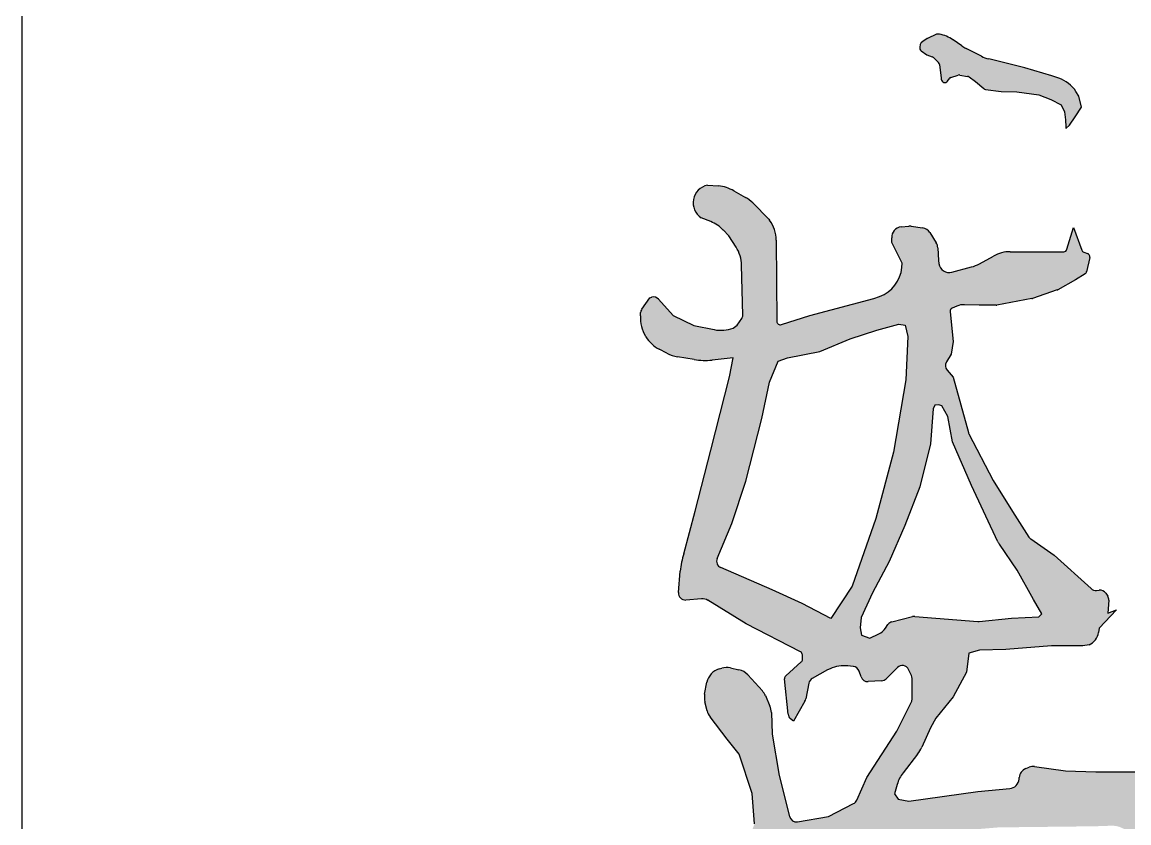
# Model space of a CAD drawing. Extents: x 185245 to 2166646, y -19957 to 815000.
# Drawn here: x 2019257 to 2019938, y 690376 to 690868 of the extents above; entities that cross this region are included whole.
import ezdxf

# ---------------------------------------------------------------- set-up
doc = ezdxf.new("R2010")
doc.units = 0
doc.header["$LTSCALE"] = 1000
doc.header["$MEASUREMENT"] = 0
doc.layers.add('图框', color=4, linetype='Continuous')
doc.layers.add('签名', color=7, linetype='Continuous')

msp = doc.modelspace()

# ---------------------------------------------------------------- hatches: boundary and pattern name
at = {"layer": '签名'}
h = msp.add_hatch(color=4, dxfattribs=at)
h.paths.add_polyline_path([(2019868.78, 690825.58), (2019882.33, 690823.76), (2019889.88, 690820.89), (2019896.13, 690817.51), (2019898.22, 690813.34), (2019898.74, 690808.4), (2019899, 690803.97), (2019899, 690802.93), (2019901.35, 690805.02), (2019904.73, 690810.22), (2019908.64, 690816.21), (2019907.08, 690822.97), (2019905.25, 690825.71, 0.161293), (2019894.72, 690833.93), (2019890.4, 690835.47), (2019873.73, 690840.41), (2019851.56, 690845.83, -0.055927), (2019847.11, 690847.46), (2019837.62, 690852.21, -0.036786), (2019834.94, 690853.8), (2019829.61, 690857.53, 0.116967), (2019820.49, 690861.14, 0.125161), (2019819.46, 690860.96), (2019813.98, 690858.45, 0.089225), (2019813.36, 690858.02, -0.045924), (2019813.66, 690858.27), (2019810.36, 690856, 0.195275), (2019809.48, 690854.66), (2019809.13, 690852.94, 0.293872), (2019809.97, 690850.8), (2019813.56, 690848.22), (2019817.2, 690846.92), (2019821.11, 690843.02), (2019822.44, 690833.71, 0.040442), (2019822.41, 690833.37, 0.74192), (2019826.3, 690832.19), (2019827.62, 690834.17), (2019833.35, 690835.99), (2019839.08, 690834.95), (2019843.51, 690831.82), (2019848.5, 690827.55, 0.146226), (2019849.61, 690827.06), (2019859.14, 690825.84)])
h.paths.add_polyline_path([(2020026.45, 690595.26, -0.224051), (2020030.41, 690587.1), (2020030.62, 690568.84, 0.252735), (2020035.52, 690560.01), (2020039.87, 690557.23), (2020044.04, 690557.64, 0.405395), (2020053.59, 690568.95), (2020052.86, 690579.43), (2020060.94, 690581.74), (2020063.25, 690582.89), (2020055.45, 690587.21), (2020054.01, 690592.98), (2020054.24, 690603.46, 0.116113), (2020053.23, 690608.22), (2020047.95, 690619.44, 0.062977), (2020046.52, 690621.69), (2020040.35, 690629.14, 0.230474), (2020031.88, 690632.98), (2020024, 690632.77), (2020021.5, 690632.11, 0.141943), (2020016.42, 690629.08), (2020009.6, 690621.74, 0.175293), (2020006.76, 690615.09), (2020006.69, 690613.74), (2020007.55, 690609.99), (2020008.13, 690609.99)])
h.paths.add_polyline_path([(2020009.66, 690501.81, 0.097987), (2020008.63, 690505.8), (2020005.62, 690512.06, 0.115547), (2020002.59, 690515.83), (2019991.24, 690524.69), (2019978.35, 690530.92), (2019972.2, 690531.03), (2019966.71, 690528.01), (2019961.72, 690518.04), (2019966.01, 690509.8, 0.112428), (2019969.06, 690506.2), (2019975.44, 690501.42), (2019981.04, 690497.86, -0.190711), (2019985.63, 690491.53), (2019990.28, 690473.38, -0.218827), (2019988.69, 690464.65), (2019981.26, 690454.05), (2019983.59, 690450.68, 0.115033), (2019987.17, 690447.44), (2019993.49, 690443.93, 0.14431), (2019999.35, 690442.62), (2020002.47, 690442.83), (2020006.05, 690450.71, 0.064737), (2020006.86, 690453.33), (2020010.22, 690473.11, 0.042109), (2020010.37, 690474.89), (2020010.37, 690489.37)])
h.paths.add_polyline_path([(2019910.46, 690248.86, 0.133698), (2019911.76, 690250.67), (2019914.06, 690256.83), (2019913.81, 690263.56), (2019913.81, 690266.13), (2019911.73, 690267.35), (2019907.07, 690267.6), (2019898.5, 690267.48), (2019894.54, 690267.85, -0.296761), (2019890.92, 690270.74), (2019890.04, 690273.35), (2019887.96, 690273.35), (2019886.03, 690270.36, -0.111035), (2019884.7, 690269.05), (2019881.96, 690267.35), (2019877.13, 690262.02, -0.159662), (2019874.84, 690260.71), (2019871.42, 690260.01), (2019862.85, 690260.74), (2019862.75, 690260.29), (2019862.55, 690256.18), (2019862.95, 690252.66), (2019865.89, 690249.52), (2019870.39, 690245.02), (2019872.94, 690245.21), (2019875.49, 690247.17), (2019877.64, 690246.39), (2019879.8, 690243.65), (2019880.58, 690239.34), (2019880.03, 690228.68, 0.22558), (2019881.43, 690225.31), (2019886.27, 690220.93), (2019888.42, 690221.33), (2019893.32, 690227.79), (2019899.04, 690232.93, 0.121444), (2019900.18, 690234.61), (2019902.91, 690241.97, -0.134274), (2019904.22, 690243.79)])
h = msp.add_hatch(color=4, dxfattribs=at)
h.paths.add_polyline_path([(2020106.61, 690485.47, -0.231178), (2020107.61, 690487.05), (2020126.92, 690498.93), (2020145.49, 690508.69, -0.274551), (2020147.66, 690508.58), (2020150.15, 690506.92, -0.290357), (2020151.07, 690504.84), (2020149.39, 690493.49, -0.282713), (2020147.96, 690491.78), (2020143.64, 690490.35, 0.12974), (2020134.57, 690484.41), (2020134.03, 690482.97), (2020133.32, 690477.61, 0.07073), (2020133.81, 690471.65), (2020134.6, 690468.19, 0.118418), (2020139, 690459.29), (2020153.86, 690441.47), (2020166.29, 690426.98), (2020170.93, 690421.42, -0.191696), (2020171.42, 690419.92), (2020171.11, 690415, 0.465128), (2020173.46, 690412.76), (2020194.78, 690415.07), (2020222.5, 690421.28, 0.44834), (2020224.04, 690424.05), (2020223.31, 690426.15), (2020219.82, 690429.89), (2020217.64, 690432.54, -0.157491), (2020216.2, 690436.18), (2020216.05, 690438.51, -0.24693), (2020218.46, 690443.93), (2020218.59, 690444.02, 0.440579), (2020219.28, 690453.4), (2020211.84, 690461.29), (2020202.97, 690467.27, -0.170294), (2020200.45, 690470.65), (2020199.01, 690475.24, -0.102372), (2020198.76, 690477.81), (2020199.54, 690485.19, -0.373734), (2020205.65, 690490.9), (2020205.79, 690490.9, 0.254103), (2020211.03, 690493.99), (2020214.4, 690499.78), (2020215.1, 690498.88), (2020216.55, 690492.36), (2020216.92, 690490.9, 0.331647), (2020222.83, 690486.09), (2020223.82, 690486.04), (2020228.19, 690486.04, 0.263355), (2020233.65, 690489.13), (2020234.04, 690489.78), (2020235.13, 690496.1, -0.184975), (2020237.45, 690500.02), (2020240, 690502.03, -0.149598), (2020243.47, 690503.39), (2020254.75, 690504.24), (2020278.69, 690503.74), (2020287.17, 690501.49), (2020295.4, 690498.25), (2020302.14, 690494.02), (2020310.87, 690484.3), (2020324.68, 690470.32), (2020329.17, 690464.84), (2020329.91, 690457.36), (2020332.16, 690450.14), (2020334.66, 690424.41), (2020332.91, 690413.69), (2020323.68, 690412.95), (2020322.19, 690407.96), (2020320.19, 690401.48), (2020312.46, 690394.5), (2020307.22, 690385.03), (2020299.49, 690375.81), (2020294.25, 690374.07), (2020290.26, 690379.3), (2020287.27, 690381.29), (2020279.04, 690380.3), (2020277.96, 690374.99), (2020266.49, 690372.25), (2020237.55, 690370.01), (2020232.32, 690368.01), (2020237.37, 690353.88), (2020239.36, 690338.33), (2020245.7, 690320.53), (2020271.87, 690265.05), (2020278.25, 690251.65), (2020278.89, 690239.54), (2020259.11, 690231.25), (2020248.89, 690237.62), (2020235.49, 690268.87), (2020223.49, 690296.68, 0.119239), (2020217.48, 690304.66), (2020210.6, 690310.32), (2020204.22, 690316.06), (2020204.39, 690318.28, 0.267055), (2020195.28, 690337.41), (2020189.05, 690341.71), (2020182.02, 690353.75), (2020176, 690360.77), (2020174.95, 690361.52, 0.225942), (2020169.56, 690362.47), (2020158.51, 690359.43, -0.047725), (2020157.32, 690359.22), (2020106.73, 690355.25), (2020070.06, 690354.39), (2020065.16, 690353.65), (2020065.69, 690355.33, -0.302854), (2020071.21, 690359.76), (2020122.29, 690364.28), (2020158.92, 690369.65, 0.079622), (2020160.85, 690370.26), (2020166.72, 690373.19, 0.447831), (2020168.38, 690379.31), (2020164.93, 690384.62, 0.101957), (2020163.72, 690385.83), (2020158.43, 690389.36), (2020144.88, 690387.86), (2020085.14, 690382.84), (2020071.09, 690382.84), (2020054.52, 690380.33), (2020047.49, 690377.83), (2020042.47, 690370.8), (2020042.02, 690314.65, -0.1506), (2020038.24, 690302.72), (2020037.45, 690301.59), (2020033.94, 690294.91, -0.07539), (2020030.15, 690289.78), (2020024.06, 690283.69, -0.258442), (2020020.1, 690282.55), (2020017.34, 690283.19, -0.172364), (2020014.94, 690284.72), (2020012.97, 690287.25, -0.116492), (2020012.16, 690289.03), (2020010.35, 690298.07), (2020008.93, 690336.36, 0.257654), (2020006.81, 690339.88), (2020004.21, 690341.39), (2020003.63, 690346.88, 0.137932), (2020002.78, 690349.02), (2019999.61, 690353.15, -0.130882), (2019998.78, 690355.17), (2019997.31, 690366.19, 0.375873), (2019993.1, 690369.88), (2019974.92, 690369.88, 0.153785), (2019972.49, 690369.11), (2019959.5, 690360.03), (2019954.48, 690356.92, 0.298099), (2019952.51, 690352.7), (2019953.09, 690351.08), (2019978.67, 690348.95, -0.449386), (2019980.58, 690346.41), (2019980.27, 690344.9), (2019953.28, 690344.9, 0.210128), (2019950.15, 690343.53), (2019947.54, 690340.68), (2019946.41, 690340.19, -0.340919), (2019938.86, 690342.08), (2019937.79, 690343.43, 0.210758), (2019934.75, 690345.04), (2019929.44, 690345.42, -0.201903), (2019925.03, 690347.66), (2019921.31, 690352.05, -0.259318), (2019920.11, 690358.12), (2019920.69, 690359.91, -0.264412), (2019928.43, 690367), (2019934.86, 690368.47), (2019935.38, 690369.62, 0.42547), (2019934.22, 690372.45), (2019931.68, 690373.47, 0.080244), (2019927.1, 690374.11), (2019916.91, 690373.75), (2019857.65, 690373.06), (2019811.19, 690369.19), (2019790.28, 690367.86, 0.145884), (2019788, 690367.02), (2019757.95, 690344.52), (2019733.32, 690327.99), (2019703.04, 690305.13), (2019663.27, 690278.05), (2019651.08, 690268.64, 0.151784), (2019648.91, 690265.55), (2019647.78, 690262.06), (2019647.78, 690259.21, 0.121298), (2019648.51, 690256.25), (2019650.33, 690254.15), (2019653.93, 690253.23), (2019657.71, 690253.32, 0.108689), (2019666.58, 690255.48), (2019672.56, 690258.41), (2019716.21, 690278.44), (2019768.81, 690302.51), (2019813.54, 690320.69), (2019832.22, 690324.61), (2019860.24, 690326.09), (2019866.99, 690325.73, -0.148728), (2019871.64, 690324.05), (2019875.83, 690320.91, -0.11645), (2019878.34, 690317.91), (2019881.37, 690311.84), (2019871.86, 690310.38, 0.187953), (2019866.52, 690307.29), (2019855.93, 690294.06, 0.102525), (2019854.36, 690290.99), (2019851.88, 690281.88), (2019840.62, 690281.88, 0.144191), (2019836.01, 690280.53), (2019784.05, 690247.01), (2019734.84, 690218.09, 0.063491), (2019733.14, 690216.77), (2019724.07, 690207.71, -0.080592), (2019721.86, 690206.12), (2019719.02, 690204.7, -0.178905), (2019713.16, 690204.06), (2019710.96, 690207.63), (2019708.6, 690214.65, -0.27945), (2019710.38, 690223.28), (2019713.26, 690226.38), (2019726.81, 690230.44, 0.073381), (2019729.05, 690231.49), (2019794.86, 690275.01), (2019818, 690291.05, 0.06755), (2019819.68, 690292.59), (2019823.18, 690296.78), (2019823.38, 690297.95, 0.305341), (2019816.7, 690301.23), (2019814.03, 690301.04), (2019769.79, 690281.39), (2019692.02, 690247.94), (2019669.54, 690239.4, -0.052637), (2019665.22, 690238.27), (2019652.11, 690236.25, -0.090596), (2019644.47, 690236.47), (2019635.61, 690238.34, -0.085038), (2019628.94, 690241), (2019625.24, 690243.26, -0.181064), (2019622.48, 690246.78), (2019620.83, 690252, -0.147202), (2019620.78, 690255.68), (2019622.81, 690262.79, -0.109427), (2019624.13, 690265.21), (2019635.58, 690278.42, -0.048018), (2019636.46, 690279.26), (2019672.36, 690307.37), (2019703.32, 690328.49), (2019712.94, 690336.1, 0.298156), (2019714.41, 690340.51), (2019712.66, 690347.15), (2019709.22, 690351.08), (2019697.43, 690352.07), (2019565.57, 690335.89), (2019492.71, 690328.01), (2019332.7, 690314.97, -0.291644), (2019328.66, 690317.11), (2019317.71, 690336.36), (2019317.71, 690337.94, -0.383842), (2019321.52, 690342.17), (2019345.73, 690344.71), (2019532.03, 690353.06), (2019659.95, 690366.86), (2019705.67, 690370.3), (2019707.49, 690375.23), (2019706.11, 690393.83), (2019698.04, 690418.03), (2019690.61, 690427.3), (2019680.19, 690441.01, -0.101619), (2019678.34, 690444.86), (2019676.96, 690450.35, -0.109256), (2019676.83, 690454.94), (2019678.26, 690462.34, -0.280752), (2019685.7, 690470.52), (2019687.37, 690471.02, -0.126758), (2019692.67, 690471.2), (2019697.84, 690470.05, -0.15474), (2019703.39, 690466.83), (2019712.32, 690457.01, -0.081557), (2019714.2, 690454.12), (2019717.02, 690447.67, -0.093443), (2019717.91, 690443.83), (2019718.44, 690430.39), (2019722.77, 690405.05), (2019729.12, 690379.69, 0.390931), (2019733.94, 690376.53), (2019753.08, 690379.71), (2019768.44, 690387.68, 0.171134), (2019770.38, 690389.74), (2019776.58, 690403.81), (2019795.13, 690432.24), (2019803.96, 690449.88, 0.116513), (2019804.41, 690451.78), (2019804.41, 690464.69, 0.107138), (2019804.03, 690466.45), (2019802.31, 690470.23, 0.523435), (2019795.43, 690471.48), (2019788.43, 690464.48, -0.18265), (2019785.69, 690463.24), (2019777.37, 690462.72, -0.340063), (2019773.07, 690465.62), (2019771.88, 690469.19, 0.294066), (2019768.29, 690472.08), (2019765.01, 690472.42, 0.133568), (2019754, 690470.64), (2019752.46, 690469.94), (2019743.05, 690464.71, 0.220074), (2019740.94, 690461.83), (2019738.99, 690452.07, -0.080659), (2019738.51, 690450.8), (2019731.43, 690438.42), (2019729.74, 690439.77, -0.201849), (2019728.16, 690442.67), (2019725.97, 690464.53, -0.240558), (2019726.68, 690466.33), (2019736.28, 690474.86, 0.21433), (2019737, 690476.45), (2019737, 690479.15, 0.280337), (2019735.85, 690481.03), (2019702.37, 690498.36), (2019678.76, 690512.75, 0.156534), (2019674.97, 690513.66), (2019665.27, 690512.94, -0.46076), (2019660.72, 690517.53), (2019661.81, 690530.72, -0.064651), (2019664.11, 690541.42), (2019670.95, 690567.64), (2019680.69, 690605.07), (2019692.17, 690650.18), (2019694.41, 690661.85), (2019681.37, 690660.55, -0.064936), (2019670.39, 690660.88), (2019660.1, 690662.54, -0.080775), (2019653.63, 690664.69), (2019648.91, 690667.16, -0.135752), (2019640.64, 690674.9), (2019640.4, 690675.29, -0.154043), (2019637.32, 690687.7), (2019637.44, 690689.71, -0.136703), (2019638.19, 690691.87), (2019643.08, 690698.93), (2019644.24, 690699.22, -0.279334), (2019648.45, 690697.94), (2019657.44, 690687.93), (2019670.2, 690681.76), (2019682.73, 690679.26, 0.141167), (2019694.45, 690680.23), (2019696.89, 690681.98), (2019699.79, 690686.17, 0.122029), (2019700.23, 690688.16), (2019699.57, 690718.91, 0.13949), (2019696.14, 690730.03), (2019691.62, 690736.98), (2019688.25, 690740.56, 0.109197), (2019680.67, 690745.72), (2019674.74, 690748.09, -0.674227), (2019678.54, 690768.07), (2019685.28, 690767.75, -0.092395), (2019694.78, 690764.66), (2019701.89, 690760.64, -0.067551), (2019706.43, 690757.18), (2019716.33, 690747.29), (2019716.79, 690746.66, -0.157847), (2019720.91, 690734.24), (2019721.26, 690684.37, 0.507739), (2019724.04, 690682.36), (2019741.45, 690688.04), (2019780.98, 690698.33), (2019784.49, 690699.65, 0.285141), (2019798.14, 690717.42), (2019798.42, 690720.2), (2019792.05, 690732.92), (2019791.89, 690735.77, -0.404917), (2019797.67, 690742.49), (2019802.43, 690742.92, -0.059906), (2019803.95, 690742.88), (2019810.92, 690741.83, -0.217925), (2019815.37, 690738.94), (2019819.29, 690732.73, -0.127757), (2019820.27, 690729.68), (2019820.71, 690721.79), (2019820.96, 690719.9, 0.45192), (2019828.92, 690714.59), (2019841.04, 690717.81, 0.061267), (2019845.85, 690719.75), (2019854.53, 690724.55, -0.126968), (2019864.81, 690727.21), (2019897.69, 690727.21, 0.329734), (2019899.72, 690728.71), (2019903.79, 690742.02), (2019908.79, 690728.17, 0.229531), (2019910.12, 690726.88), (2019912.28, 690726.16, -0.382276), (2019913.69, 690723.7), (2019911.8, 690714.92, -0.203047), (2019910.85, 690713.56), (2019905.03, 690709.93), (2019893.91, 690703.75), (2019878.26, 690698.41), (2019856.44, 690694.29), (2019845.74, 690694.29), (2019836.63, 690694.62, 0.112418), (2019831.99, 690693.73), (2019829.04, 690692.44, 0.326044), (2019827.78, 690690.28), (2019829.66, 690671.92), (2019828.42, 690664.11), (2019825.52, 690659.37, 0.328096), (2019825.95, 690654.35), (2019829.66, 690650.12), (2019839.09, 690615.91, 0.053255), (2019839.43, 690615.07), (2019854.36, 690586.52), (2019866.22, 690567.43), (2019876.3, 690551.7, 0.098742), (2019877.45, 690550.5), (2019891.9, 690540.45), (2019914.5, 690519.93, 0.218816), (2019917.88, 690518.85), (2019919.51, 690519.06, -0.291918), (2019923.64, 690517.09), (2019924.76, 690515.3, -0.158896), (2019925.39, 690512.75), (2019924.83, 690504.92), (2019930.1, 690506.89), (2019919.56, 690495.7), (2019919.12, 690493.04, -0.240188), (2019913.38, 690485.29), (2019909.42, 690484.77), (2019890.18, 690484.77), (2019862.01, 690482.46), (2019845.84, 690482), (2019839.38, 690480.15), (2019837.98, 690468.51), (2019829.66, 690453.28), (2019819.04, 690440.36), (2019815.81, 690434.36), (2019810.38, 690422.36, -0.059303), (2019807.79, 690418.06), (2019798.94, 690406.69, 0.096023), (2019795.28, 690399.48), (2019793.64, 690393.75), (2019795.95, 690390.52), (2019802.42, 690389.13), (2019844.78, 690395.19), (2019864.49, 690396.93, 0.368288), (2019870.28, 690402.83), (2019870.35, 690403.76, -0.287337), (2019874.34, 690409.22), (2019876.46, 690410.07, -0.1299), (2019879.69, 690410.47), (2019898.82, 690407.84), (2019917.47, 690407.32), (2019944.66, 690407.32, -0.061275), (2019946.2, 690407.13), (2019950.19, 690406.13, -0.265952), (2019954.76, 690401.75), (2019956.32, 690396.45), (2019958.46, 690389.2, 0.385739), (2019965.76, 690384.74), (2019971.18, 690385.77, 0.134429), (2019974.21, 690387.25), (2019982.6, 690394.65, 0.361907), (2019983.85, 690402.71), (2019981.7, 690406.29), (2019981, 690412.27, -0.367837), (2019985.58, 690419.15), (2019991.12, 690420.73, -0.157947), (2019995.04, 690420.59), (2019996.41, 690420.09, -0.191883), (2019999.94, 690416.95), (2020001.39, 690414.05), (2020003.98, 690405.25), (2020004.29, 690401.86, 0.175535), (2020006.13, 690397.92), (2020008.64, 690395.42), (2020018.23, 690394.96, 0.100406), (2020020.73, 690395.34), (2020025.85, 690397.23, 0.271742), (2020029.95, 690402.22), (2020032.47, 690418.19), (2020040.24, 690448.73), (2020048.18, 690473.86), (2020055.78, 690492.21), (2020057.85, 690490.66), (2020058.37, 690486.51), (2020055.26, 690464.78), (2020049.56, 690443.04), (2020045.42, 690422.85), (2020043.35, 690408.87), (2020043.35, 690399.56, 0.280775), (2020049.94, 690400.31), (2020051.64, 690401.63), (2020074.43, 690405.77), (2020142.62, 690408.27, 0.384258), (2020144.66, 690410.25), (2020145, 690415.26, 0.192772), (2020144.51, 690416.76), (2020129.51, 690434.74), (2020118.75, 690445.5, -0.038185), (2020116.64, 690447.96), (2020110.08, 690456.89, -0.150784), (2020105.98, 690468.73), (2020105.69, 690477.19)])
h.paths.add_polyline_path([(2019800.27, 690682.05), (2019801.77, 690675.13), (2019800.66, 690648.43), (2019792.96, 690603.8), (2019782.18, 690563.03), (2019767.55, 690521.48), (2019754.46, 690501.48), (2019736.75, 690510.71), (2019718.27, 690519.17), (2019686.72, 690532.88, -0.411776), (2019684.5, 690538.44), (2019693.63, 690559.95), (2019702.1, 690586.11), (2019712.11, 690624.58), (2019716.73, 690646.89), (2019722.12, 690659.97), (2019727.74, 690661.9), (2019747.6, 690665.81), (2019766.26, 690673.63), (2019782.81, 690679.04), (2019796.35, 690682.65)], flags=16)
h.paths.add_polyline_path([(2019820.79, 690632.96), (2019822.65, 690632.43), (2019826.36, 690625.8), (2019829.28, 690610.15), (2019840.96, 690583.36), (2019857.28, 690548.75, 0.039662), (2019858.12, 690547.29), (2019869.06, 690531.28), (2019879.15, 690513.24), (2019884.19, 690504.49), (2019882.33, 690502.63), (2019865.61, 690501.83), (2019845.25, 690499.66), (2019806.04, 690502.84, 0.081589), (2019804.67, 690502.73), (2019792.05, 690499.57, 0.183834), (2019789.57, 690497.85), (2019788.05, 690495.63, -0.12786), (2019784.03, 690492.11), (2019778.53, 690489.37), (2019773.22, 690491.22), (2019772.53, 690495.73), (2019773.07, 690502.2), (2019780.09, 690517.31), (2019790.35, 690536.73), (2019800.07, 690558.85), (2019809.24, 690582.59), (2019815.72, 690609.02), (2019817.34, 690630.6), (2019818.4, 690632.7)], flags=16)
h.paths.add_polyline_path([(2020240.53, 690478.25), (2020244.41, 690482.06), (2020246.86, 690484.19, -0.191823), (2020251.31, 690485.73), (2020261.89, 690485.26), (2020268.7, 690484.05, -0.10674), (2020271.19, 690483.03), (2020284.04, 690474.2), (2020296.66, 690465.42, -0.07439), (2020298.04, 690464.13), (2020306.85, 690452.92, -0.129106), (2020311.15, 690443.02), (2020312.47, 690434.43, -0.195793), (2020308.76, 690418.85), (2020306.48, 690415.67), (2020303.57, 690411.01), (2020293.95, 690403.15), (2020289, 690400.52), (2020286.08, 690401.11), (2020282.88, 690406.06), (2020279.09, 690410.43), (2020278.21, 690417.71), (2020278.21, 690425.28), (2020277.34, 690431.39), (2020273.84, 690436.63), (2020270.34, 690438.96), (2020265.97, 690439.25), (2020260.73, 690443.91), (2020256.65, 690449.74), (2020252.86, 690459.64), (2020249.94, 690464.88), (2020245.28, 690470.7), (2020241.2, 690474.2), (2020239.99, 690475.36)], flags=16)
h.paths.add_polyline_path([(2020226.82, 690440.54), (2020227.72, 690441.62), (2020227.9, 690441.62), (2020236.01, 690442.34), (2020239.71, 690440.49, -0.319194), (2020240.87, 690438.32), (2020240.34, 690434.23), (2020240.81, 690433.72, 0.170609), (2020244.54, 690431.73), (2020247.01, 690431.35), (2020249.94, 690430.71, -0.270894), (2020251.52, 690429.26), (2020251.88, 690428.11), (2020251.52, 690424.68), (2020251.31, 690423.65, -0.35173), (2020249.27, 690421.95), (2020242.14, 690421.8), (2020235.38, 690422.6, -0.28734), (2020233.62, 690424.02), (2020232.95, 690425.94, 0.155831), (2020232.18, 690426.98, 0.184917), (2020230.8, 690427.61), (2020228.8, 690427.75), (2020226.82, 690430.81), (2020226.82, 690436.03)], flags=16)
h.paths.add_polyline_path([(2020189.06, 690387.33), (2020194.1, 690392.6), (2020198.69, 690395.58), (2020202.26, 690397.44, -0.109091), (2020204.91, 690398.16), (2020208.32, 690398.33), (2020218.17, 690397.18), (2020222.79, 690396.6, 0.069308), (2020224.55, 690396.63), (2020227.88, 690397.14, 0.13629), (2020230.99, 690398.54), (2020234.38, 690401.36, -0.117467), (2020237.02, 690402.67), (2020241.39, 690403.68, -0.049761), (2020242.65, 690403.84), (2020249.46, 690404.03, -0.063156), (2020251.05, 690403.87), (2020258.29, 690402.22), (2020258.99, 690401.95, -0.311276), (2020263.1, 690395.99), (2020263.1, 690395.58), (2020260.81, 690390.77), (2020256.81, 690385.38, -0.162986), (2020253.49, 690383.07), (2020251.64, 690382.52), (2020241.78, 690382.29), (2020237.88, 690382.29, 0.140475), (2020234.5, 690381.33), (2020230.55, 690378.86), (2020228.26, 690377.71), (2020225.05, 690377.03), (2020224.07, 690377.15, -0.312011), (2020218.87, 690381.62), (2020217.82, 690382.37), (2020215.42, 690381.61), (2020212.9, 690376.11), (2020211.3, 690373.82), (2020209.63, 690372.88, -0.174687), (2020205.37, 690372.17), (2020202.59, 690372.67), (2020198.91, 690374.88, -0.082204), (2020197.32, 690376.23), (2020195.48, 690378.4), (2020190.9, 690383.21), (2020188.83, 690385.5)], flags=16)
h.paths.add_polyline_path([(2020204.63, 690359.89), (2020206.18, 690360.72, 0.21493), (2020210.28, 690363.99), (2020211.52, 690366.42), (2020212.52, 690368.21), (2020214.21, 690368.21), (2020216.99, 690367.61), (2020218.16, 690365.75, 0.120194), (2020220.32, 690363.64), (2020221.17, 690363.14), (2020224.15, 690360.36), (2020227.48, 690358.17, -0.198061), (2020230.22, 690354.16), (2020231.11, 690349.92), (2020231.38, 690342.6, -0.06461), (2020231.23, 690340.97), (2020231.14, 690340.57, -0.302829), (2020227.72, 690337.31), (2020227.2, 690337.22, -0.052243), (2020225.87, 690337.13), (2020220.97, 690337.31), (2020217.09, 690337.6), (2020215.5, 690339.19), (2020214.9, 690340.98), (2020214.8, 690345.18, 0.37754), (2020211.63, 690349.82), (2020210.23, 690352.51), (2020209.73, 690353.7), (2020208.44, 690354.5), (2020206.55, 690354.89), (2020204.76, 690356.28), (2020204.26, 690358.57)], flags=16)

# ---------------------------------------------------------------- linework, layer by layer
at = {"layer": '图框', "color": 0, "elevation": 0}
msp.add_lwpolyline([(2019256.98, 686573.95), (2019256.98, 693211.29)], dxfattribs=at)
at = {"layer": '签名', "color": 4}
for p, q in [((2019813.66, 690858.27, -1062.25), (2019810.36, 690856, -1062.25)), ((2019819.46, 690860.96, -1062.25), (2019813.98, 690858.45, -1062.25)), ((2019821.23, 690861.02, -1062.25), (2019820.72, 690861.11, -1062.25)), ((2019834.94, 690853.8, -1062.25), (2019829.61, 690857.53, -1062.25)), ((2019809.48, 690854.66, -1062.25), (2019809.13, 690852.94, -1062.25)), ((2019809.97, 690850.8, -1062.25), (2019813.56, 690848.22, -1062.25)), ((2019847.11, 690847.46, -1062.25), (2019837.62, 690852.21, -1062.25)), ((2019813.56, 690848.22, -1062.25), (2019816.75, 690847.08, -1062.25)), ((2019817.54, 690846.58, -1062.25), (2019820.61, 690843.52, -1062.25)), ((2019873.73, 690840.41, -1062.25), (2019851.56, 690845.83, -1062.25)), ((2019821.21, 690842.31, -1062.25), (2019822.41, 690833.91, -1062.25)), ((2019890.4, 690835.47, -1062.25), (2019873.73, 690840.41, -1062.25)), ((2019822.41, 690833.91, -1062.25), (2019822.41, 690833.37, -1062.25)), ((2019826.3, 690832.19, -1062.25), (2019827.21, 690833.55, -1062.25)), ((2019828.33, 690834.39, -1062.25), (2019832.85, 690835.83, -1062.25)), ((2019833.87, 690835.89, -1062.25), (2019838.62, 690835.03, -1062.25)), ((2019839.47, 690834.68, -1062.25), (2019843.51, 690831.82, -1062.25)), ((2019843.51, 690831.82, -1062.25), (2019848.5, 690827.55, -1062.25)), ((2019894.72, 690833.93, -1062.25), (2019890.4, 690835.47, -1062.25)), ((2019849.61, 690827.06, -1062.25), (2019859.14, 690825.84, -1062.25)), ((2019859.14, 690825.84, -1062.25), (2019868.78, 690825.58, -1062.25)), ((2019868.78, 690825.58, -1062.25), (2019882.33, 690823.76, -1062.25)), ((2019882.33, 690823.76, -1062.25), (2019889.88, 690820.89, -1062.25)), ((2019907.08, 690822.97, -1062.25), (2019905.25, 690825.71, -1062.25)), ((2019908.64, 690816.21, -1062.25), (2019907.08, 690822.97, -1062.25)), ((2019889.88, 690820.89, -1062.25), (2019896.13, 690817.51, -1062.25)), ((2019896.13, 690817.51, -1062.25), (2019898.22, 690813.34, -1062.25)), ((2019904.73, 690810.22, -1062.25), (2019908.64, 690816.21, -1062.25)), ((2019898.22, 690813.34, -1062.25), (2019898.74, 690808.4, -1062.25)), ((2019901.35, 690805.02, -1062.25), (2019904.73, 690810.22, -1062.25)), ((2019898.74, 690808.4, -1062.25), (2019899, 690803.97, -1062.25)), ((2019899, 690802.93, -1062.25), (2019901.35, 690805.02, -1062.25)), ((2019899, 690803.97, -1062.25), (2019899, 690802.93, -1062.25)), ((2019678.54, 690768.07, -1062.25), (2019685.28, 690767.75, -1062.25)), ((2019694.78, 690764.66, -1062.25), (2019701.89, 690760.64, -1062.25)), ((2019706.43, 690757.18, -1062.25), (2019716.33, 690747.29, -1062.25)), ((2019680.67, 690745.72, -1062.25), (2019674.74, 690748.09, -1062.25)), ((2019716.33, 690747.29, -1062.25), (2019716.79, 690746.66, -1062.25)), ((2019797.67, 690742.49, -1062.25), (2019802.43, 690742.92, -1062.25)), ((2019803.95, 690742.88, -1062.25), (2019810.92, 690741.83, -1062.25)), ((2019899.72, 690728.71, -1062.25), (2019903.79, 690742.02, -1062.25)), ((2019903.79, 690742.02, -1062.25), (2019908.79, 690728.17, -1062.25)), ((2019691.62, 690736.98, -1062.25), (2019688.25, 690740.56, -1062.25)), ((2019696.14, 690730.03, -1062.25), (2019691.62, 690736.98, -1062.25)), ((2019792.05, 690732.92, -1062.25), (2019791.89, 690735.77, -1062.25)), ((2019815.37, 690738.94, -1062.25), (2019819.29, 690732.73, -1062.25)), ((2019720.91, 690734.24, -1062.25), (2019721.26, 690684.37, -1062.25)), ((2019798.42, 690720.2, -1062.25), (2019792.05, 690732.92, -1062.25)), ((2019820.27, 690729.68, -1062.25), (2019820.71, 690721.79, -1062.25)), ((2019820.71, 690721.79, -1062.25), (2019820.96, 690719.9, -1062.25)), ((2019845.85, 690719.75, -1062.25), (2019854.53, 690724.55, -1062.25)), ((2019864.81, 690727.21, -1062.25), (2019897.69, 690727.21, -1062.25)), ((2019910.12, 690726.88, -1062.25), (2019912.28, 690726.16, -1062.25)), ((2019913.69, 690723.7, -1062.25), (2019911.8, 690714.92, -1062.25)), ((2019700.23, 690688.16, -1062.25), (2019699.57, 690718.91, -1062.25)), ((2019798.14, 690717.42, -1062.25), (2019798.42, 690720.2, -1062.25)), ((2019828.92, 690714.59, -1062.25), (2019841.04, 690717.81, -1062.25)), ((2019905.03, 690709.93, -1062.25), (2019894.07, 690703.85, -1062.25)), ((2019910.85, 690713.56, -1062.25), (2019905.03, 690709.93, -1062.25)), ((2019893.73, 690703.69, -1062.25), (2019878.41, 690698.46, -1062.25)), ((2019638.19, 690691.87, -1062.25), (2019643.08, 690698.93, -1062.25)), ((2019643.08, 690698.93, -1062.25), (2019644.24, 690699.22, -1062.25)), ((2019648.45, 690697.94, -1062.25), (2019657.44, 690687.93, -1062.25)), ((2019741.45, 690688.04, -1062.25), (2019780.98, 690698.33, -1062.25)), ((2019780.98, 690698.33, -1062.25), (2019784.49, 690699.65, -1062.25)), ((2019831.99, 690693.73, -1062.25), (2019829.04, 690692.44, -1062.25)), ((2019845.74, 690694.29, -1062.25), (2019836.63, 690694.62, -1062.25)), ((2019856.24, 690694.29, -1062.25), (2019845.74, 690694.29, -1062.25)), ((2019878.11, 690698.38, -1062.25), (2019856.64, 690694.33, -1062.25)), ((2019637.32, 690687.7, -1062.25), (2019637.44, 690689.71, -1062.25)), ((2019657.44, 690687.93, -1062.25), (2019670.2, 690681.76, -1062.25)), ((2019724.04, 690682.36, -1062.25), (2019741.45, 690688.04, -1062.25)), ((2019827.78, 690690.28, -1062.25), (2019829.66, 690671.92, -1062.25)), ((2019670.2, 690681.76, -1062.25), (2019682.73, 690679.26, -1062.25)), ((2019694.45, 690680.23, -1062.25), (2019696.89, 690681.98, -1062.25)), ((2019696.89, 690681.98, -1062.25), (2019699.79, 690686.17, -1062.25)), ((2019782.81, 690679.04, -1062.25), (2019796.35, 690682.65, -1062.25)), ((2019796.35, 690682.65, -1062.25), (2019800.27, 690682.05, -1062.25)), ((2019800.27, 690682.05, -1062.25), (2019801.77, 690675.13, -1062.25)), ((2019640.64, 690674.9, -1062.25), (2019640.4, 690675.29, -1062.25)), ((2019747.6, 690665.81, -1062.25), (2019766.26, 690673.63, -1062.25)), ((2019766.26, 690673.63, -1062.25), (2019782.81, 690679.04, -1062.25)), ((2019801.77, 690675.13, -1062.25), (2019800.66, 690648.43, -1062.25)), ((2019653.63, 690664.69, -1062.25), (2019648.91, 690667.16, -1062.25)), ((2019829.66, 690671.92, -1062.25), (2019828.42, 690664.11, -1062.25)), ((2019670.39, 690660.88, -1062.25), (2019660.1, 690662.54, -1062.25)), ((2019694.41, 690661.85, -1062.25), (2019681.37, 690660.55, -1062.25)), ((2019692.17, 690650.18, -1062.25), (2019694.41, 690661.85, -1062.25)), ((2019716.73, 690646.89, -1062.25), (2019722.12, 690659.97, -1062.25)), ((2019722.12, 690659.97, -1062.25), (2019727.74, 690661.9, -1062.25)), ((2019727.74, 690661.9, -1062.25), (2019747.6, 690665.81, -1062.25)), ((2019828.42, 690664.11, -1062.25), (2019825.52, 690659.37, -1062.25)), ((2019825.95, 690654.35, -1062.25), (2019829.66, 690650.12, -1062.25)), ((2019680.69, 690605.07, -1062.25), (2019692.17, 690650.18, -1062.25)), ((2019712.11, 690624.58, -1062.25), (2019716.73, 690646.89, -1062.25)), ((2019800.66, 690648.43, -1062.25), (2019792.96, 690603.8, -1062.25)), ((2019829.66, 690650.12, -1062.25), (2019839.09, 690615.91, -1062.25)), ((2019818.4, 690632.7, -1062.25), (2019817.34, 690630.6, -1062.25)), ((2019820.79, 690632.96, -1062.25), (2019818.4, 690632.7, -1062.25)), ((2019822.65, 690632.43, -1062.25), (2019820.79, 690632.96, -1062.25)), ((2019826.36, 690625.8, -1062.25), (2019822.65, 690632.43, -1062.25)), ((2019817.34, 690630.6, -1062.25), (2019815.72, 690609.02, -1062.25)), ((2019829.28, 690610.15, -1062.25), (2019826.36, 690625.8, -1062.25)), ((2019702.1, 690586.11, -1062.25), (2019712.11, 690624.58, -1062.25)), ((2019839.43, 690615.07, -1062.25), (2019854.36, 690586.52, -1062.25)), ((2019670.95, 690567.64, -1062.25), (2019680.69, 690605.07, -1062.25)), ((2019815.72, 690609.02, -1062.25), (2019809.24, 690582.59, -1062.25)), ((2019840.96, 690583.36, -1062.25), (2019829.28, 690610.15, -1062.25)), ((2019792.96, 690603.8, -1062.25), (2019782.18, 690563.03, -1062.25)), ((2019693.63, 690559.95, -1062.25), (2019702.1, 690586.11, -1062.25)), ((2019854.36, 690586.52, -1062.25), (2019866.22, 690567.43, -1062.25)), ((2019809.24, 690582.59, -1062.25), (2019800.07, 690558.85, -1062.25)), ((2019857.28, 690548.75, -1062.25), (2019840.96, 690583.36, -1062.25)), ((2019664.11, 690541.42, -1062.25), (2019670.95, 690567.64, -1062.25)), ((2019670.95, 690567.64, -1062.25), (2019670.95, 690567.64, -1062.25)), ((2019866.22, 690567.43, -1062.25), (2019876.3, 690551.7, -1062.25)), ((2019684.5, 690538.44, -1062.25), (2019693.63, 690559.95, -1062.25)), ((2019782.18, 690563.03, -1062.25), (2019767.55, 690521.48, -1062.25)), ((2019800.07, 690558.85, -1062.25), (2019790.35, 690536.73, -1062.25)), ((2019877.45, 690550.5, -1062.25), (2019891.9, 690540.45, -1062.25)), ((2019869.06, 690531.28, -1062.25), (2019858.12, 690547.29, -1062.25)), ((2019891.9, 690540.45, -1062.25), (2019914.5, 690519.93, -1062.25)), ((2019660.72, 690517.53, -1062.25), (2019661.81, 690530.72, -1062.25)), ((2019718.27, 690519.17, -1062.25), (2019686.72, 690532.88, -1062.25)), ((2019790.35, 690536.73, -1062.25), (2019780.09, 690517.31, -1062.25)), ((2019879.15, 690513.24, -1062.25), (2019869.06, 690531.28, -1062.25)), ((2019736.75, 690510.71, -1062.25), (2019718.27, 690519.17, -1062.25)), ((2019767.55, 690521.48, -1062.25), (2019754.46, 690501.48, -1062.25)), ((2019780.09, 690517.31, -1062.25), (2019773.07, 690502.2, -1062.25)), ((2019917.88, 690518.85, -1062.25), (2019919.51, 690519.06, -1062.25)), ((2019923.64, 690517.09, -1062.25), (2019924.76, 690515.3, -1062.25)), ((2019674.97, 690513.66, -1062.25), (2019665.27, 690512.94, -1062.25)), ((2019702.37, 690498.36, -1062.25), (2019678.76, 690512.75, -1062.25)), ((2019754.46, 690501.48, -1062.25), (2019736.75, 690510.71, -1062.25)), ((2019884.19, 690504.49, -1062.25), (2019879.15, 690513.24, -1062.25)), ((2019925.39, 690512.75, -1062.25), (2019924.83, 690504.92, -1062.25)), ((2019806.04, 690502.84, -1062.25), (2019844.86, 690499.69, -1062.25)), ((2019882.33, 690502.63, -1062.25), (2019884.19, 690504.49, -1062.25)), ((2019930.1, 690506.89, -1062.25), (2019919.56, 690495.7, -1062.25)), ((2019924.83, 690504.92, -1062.25), (2019930.1, 690506.89, -1062.25)), ((2019735.85, 690481.03, -1062.25), (2019702.37, 690498.36, -1062.25)), ((2019773.07, 690502.2, -1062.25), (2019772.53, 690495.73, -1062.25)), ((2019788.05, 690495.63, -1062.25), (2019789.57, 690497.85, -1062.25)), ((2019792.05, 690499.57, -1062.25), (2019804.67, 690502.73, -1062.25)), ((2019845.65, 690499.7, -1062.25), (2019865.61, 690501.83, -1062.25)), ((2019865.61, 690501.83, -1062.25), (2019882.33, 690502.63, -1062.25)), ((2019772.53, 690495.73, -1062.25), (2019773.22, 690491.22, -1062.25)), ((2019773.22, 690491.22, -1062.25), (2019778.53, 690489.37, -1062.25)), ((2019778.53, 690489.37, -1062.25), (2019784.03, 690492.11, -1062.25)), ((2019919.56, 690495.7, -1062.25), (2019919.12, 690493.04, -1062.25)), ((2019862.01, 690482.46, -1062.25), (2019845.84, 690482, -1062.25)), ((2019890.18, 690484.77, -1062.25), (2019862.01, 690482.46, -1062.25)), ((2019909.42, 690484.77, -1062.25), (2019890.18, 690484.77, -1062.25)), ((2019913.38, 690485.29, -1062.25), (2019909.42, 690484.77, -1062.25)), ((2019737, 690476.45, -1062.25), (2019737, 690479.15, -1062.25)), ((2019839.38, 690480.15, -1062.25), (2019837.98, 690468.51, -1062.25)), ((2019845.84, 690482, -1062.25), (2019839.38, 690480.15, -1062.25)), ((2019685.7, 690470.52, -1062.25), (2019687.37, 690471.02, -1062.25)), ((2019692.67, 690471.2, -1062.25), (2019697.84, 690470.05, -1062.25)), ((2019726.68, 690466.33, -1062.25), (2019736.28, 690474.86, -1062.25)), ((2019752.46, 690469.94, -1062.25), (2019743.05, 690464.71, -1062.25)), ((2019754, 690470.64, -1062.25), (2019752.46, 690469.94, -1062.25)), ((2019768.29, 690472.08, -1062.25), (2019765.01, 690472.42, -1062.25)), ((2019773.07, 690465.62, -1062.25), (2019771.88, 690469.19, -1062.25)), ((2019795.43, 690471.48, -1062.25), (2019788.43, 690464.48, -1062.25)), ((2019804.03, 690466.45, -1062.25), (2019802.31, 690470.23, -1062.25)), ((2019676.83, 690454.94, -1062.25), (2019678.26, 690462.34, -1062.25)), ((2019703.39, 690466.83, -1062.25), (2019712.32, 690457.01, -1062.25)), ((2019728.16, 690442.67, -1062.25), (2019725.97, 690464.53, -1062.25)), ((2019785.69, 690463.24, -1062.25), (2019777.37, 690462.72, -1062.25)), ((2019804.41, 690451.78, -1062.25), (2019804.41, 690464.69, -1062.25)), ((2019837.98, 690468.51, -1062.25), (2019829.66, 690453.28, -1062.25)), ((2019740.94, 690461.83, -1062.25), (2019738.99, 690452.07, -1062.25)), ((2019678.34, 690444.86, -1062.25), (2019676.96, 690450.35, -1062.25)), ((2019714.2, 690454.12, -1062.25), (2019717.02, 690447.67, -1062.25)), ((2019738.51, 690450.8, -1062.25), (2019731.43, 690438.42, -1062.25)), ((2019795.13, 690432.24, -1062.25), (2019803.96, 690449.88, -1062.25)), ((2019829.66, 690453.28, -1062.25), (2019819.04, 690440.36, -1062.25)), ((2019717.91, 690443.83, -1062.25), (2019718.44, 690430.39, -1062.25)), ((2019690.61, 690427.3, -1062.25), (2019680.19, 690441.01, -1062.25)), ((2019731.43, 690438.42, -1062.25), (2019729.74, 690439.77, -1062.25)), ((2019819.04, 690440.36, -1062.25), (2019815.81, 690434.36, -1062.25)), ((2019718.44, 690430.39, -1062.25), (2019722.77, 690405.05, -1062.25)), ((2019776.58, 690403.81, -1062.25), (2019795.13, 690432.24, -1062.25)), ((2019815.81, 690434.36, -1062.25), (2019810.38, 690422.36, -1062.25)), ((2019698.04, 690418.03, -1062.25), (2019690.61, 690427.3, -1062.25)), ((2019706.11, 690393.83, -1062.25), (2019698.04, 690418.03, -1062.25)), ((2019807.79, 690418.06, -1062.25), (2019798.94, 690406.69, -1062.25)), ((2019874.34, 690409.22, -1062.25), (2019876.46, 690410.07, -1062.25)), ((2019879.69, 690410.47, -1062.25), (2019898.82, 690407.84, -1062.25)), ((2019898.82, 690407.84, -1062.25), (2019917.47, 690407.32, -1062.25)), ((2019722.77, 690405.05, -1062.25), (2019729.12, 690379.69, -1062.25)), ((2019770.38, 690389.74, -1062.25), (2019776.58, 690403.81, -1062.25)), ((2019870.28, 690402.83, -1062.25), (2019870.35, 690403.76, -1062.25)), ((2019917.47, 690407.32, -1062.25), (2019944.66, 690407.32, -1062.25)), ((2019795.28, 690399.48, -1062.25), (2019793.64, 690393.75, -1062.25)), ((2019802.42, 690389.13, -1062.25), (2019844.78, 690395.19, -1062.25)), ((2019844.78, 690395.19, -1062.25), (2019864.49, 690396.93, -1062.25)), ((2019707.49, 690375.23, -1062.25), (2019706.11, 690393.83, -1062.25)), ((2019753.08, 690379.71, -1062.25), (2019768.44, 690387.68, -1062.25)), ((2019793.64, 690393.75, -1062.25), (2019795.95, 690390.52, -1062.25)), ((2019795.95, 690390.52, -1062.25), (2019802.42, 690389.13, -1062.25)), ((2019733.94, 690376.53, -1062.25), (2019753.08, 690379.71, -1062.25))]:
    msp.add_line(p, q, dxfattribs=at)
for centre, radius, start, end in [((2019814.87, 690856.52, -1062.25), 2.12, 114.60515, 124.48241), ((2019820.34, 690859.02, -1062.25), 2.12, 79.70526, 114.60515), ((2019817.43, 690840.12, -1062.25), 21.24, 55.03108, 79.70526), ((2019811.22, 690852.53, -1062.25), 2.12, 168.68005, 234.18637), ((2019811.56, 690854.25, -1062.25), 2.12, 124.48241, 168.68005), ((2019847.11, 690871.21, -1062.25), 21.24, 235.03108, 243.458), ((2019816.04, 690845.08, -1062.25), 2.12, 45.02604, 70.36163), ((2019819.11, 690842.01, -1062.25), 2.12, 8.14008, 45.02604), ((2019856.6, 690866.47, -1062.25), 21.24, 243.458, 256.26208), ((2019824.54, 690833.37, -1062.25), 2.12, 180, 326.29053), ((2019828.98, 690832.37, -1062.25), 2.12, 107.63002, 146.29053), ((2019833.49, 690833.8, -1062.25), 2.12, 79.70526, 107.63002), ((2019838.24, 690832.94, -1062.25), 2.12, 54.80088, 79.70526), ((2019887.58, 690813.92, -1062.25), 21.24, 33.71263, 70.36266), ((2019849.88, 690829.17, -1062.25), 2.12, 229.42521, 262.702), ((2019680.68, 690757.31, -1062.25), 10.97, 101.26632, 237.2219), ((2019681.73, 690740.72, -1062.25), 27.27, 61.41177, 82.52724), ((2019691.42, 690742.15, -1062.25), 21.24, 45.02247, 60.48049), ((2019672.79, 690725.99, -1062.25), 21.24, 43.28673, 68.21408), ((2019699.67, 690734.09, -1062.25), 21.24, 0.39545, 36.27526), ((2019798.25, 690736.14, -1062.25), 6.37, 95.18982, 183.36526), ((2019803.01, 690736.58, -1062.25), 6.37, 81.47682, 95.18982), ((2019809.98, 690735.53, -1062.25), 6.37, 32.30098, 81.47682), ((2019678.33, 690718.45, -1062.25), 21.24, 1.24634, 33.01015), ((2019813.9, 690729.32, -1062.25), 6.37, 3.17891, 32.30098), ((2019897.69, 690729.33, -1062.25), 2.12, 270, 342.9966), ((2019910.79, 690728.9, -1062.25), 2.12, 199.86956, 251.57855), ((2019864.81, 690705.96, -1062.25), 21.24, 90, 118.94398), ((2019911.61, 690724.14, -1062.25), 2.12, 347.89603, 71.57855), ((2019777, 690719.53, -1062.25), 21.24, 290.62273, 354.28276), ((2019827.28, 690720.74, -1062.25), 6.37, 187.64363, 284.92023), ((2019835.57, 690738.34, -1062.25), 21.24, 284.92023, 298.94398), ((2019909.73, 690715.37, -1062.25), 2.12, 301.98518, 347.89603), ((2019893.04, 690705.7, -1062.25), 2.12, 288.87233, 299.03552), ((2019645.29, 690695.11, -1062.25), 4.25, 41.90021, 104.32763), ((2019836.25, 690684, -1062.25), 10.62, 87.9562, 113.61288), ((2019856.24, 690696.42, -1062.25), 2.12, 270, 280.67672), ((2019877.72, 690700.47, -1062.25), 2.12, 280.67673, 288.87233), ((2019658.52, 690686.37, -1062.25), 21.24, 176.42087, 211.44955), ((2019641.68, 690689.45, -1062.25), 4.25, 145.28382, 176.42087), ((2019695.99, 690688.07, -1062.25), 4.25, 333.41698, 1.24634), ((2019829.89, 690690.5, -1062.25), 2.12, 113.61288, 185.84579), ((2019686.89, 690700.09, -1062.25), 21.24, 258.69871, 290.8395), ((2019723.38, 690684.38, -1062.25), 2.12, 180.39545, 288.07019), ((2019658.76, 690685.98, -1062.25), 21.24, 211.44955, 242.3725), ((2019663.48, 690683.51, -1062.25), 21.24, 242.3725, 260.84472), ((2019677.15, 690702.83, -1062.25), 42.49, 260.84472, 275.70615), ((2019829.15, 690657.15, -1062.25), 4.25, 148.55044, 221.20819), ((2019843.19, 690617.04, -1062.25), 4.25, 195.42211, 207.61575), ((2019879.88, 690553.99, -1062.25), 4.25, 212.63966, 235.19657), ((2019866.89, 690553.29, -1062.25), 10.62, 205.25082, 214.33601), ((2019704.16, 690527.22, -1062.25), 42.49, 160.4834, 175.27973), ((2019688.41, 690536.78, -1062.25), 4.25, 156.99512, 246.51787), ((2019664.96, 690517.18, -1062.25), 4.25, 175.27973, 274.23308), ((2019917.36, 690523.07, -1062.25), 4.25, 227.74868, 277.11949), ((2019920.03, 690514.84, -1062.25), 4.25, 32.0256, 97.11949), ((2019675.44, 690507.3, -1062.25), 6.37, 58.64697, 94.23308), ((2019921.16, 690513.05, -1062.25), 4.25, 355.91119, 32.0256), ((2019805.7, 690498.6, -1062.25), 4.25, 85.36816, 104.02567), ((2019793.08, 690495.45, -1062.25), 4.25, 104.02567, 145.69219), ((2019845.2, 690503.93, -1062.25), 4.25, 265.36816, 276.09112), ((2019779.28, 690501.61, -1062.25), 10.62, 296.54709, 325.69219), ((2019908.64, 690494.79, -1062.25), 10.62, 296.50865, 350.53235), ((2019734.87, 690479.15, -1062.25), 2.12, 0, 62.64064), ((2019734.87, 690476.45, -1062.25), 2.12, 311.61122, 0), ((2019688.69, 690460.33, -1062.25), 10.62, 106.37738, 169.10614), ((2019690.37, 690460.83, -1062.25), 10.62, 77.4807, 106.37738), ((2019695.54, 690459.68, -1062.25), 10.62, 42.29606, 77.4807), ((2019762.79, 690451.29, -1062.25), 21.24, 83.99568, 114.42704), ((2019767.85, 690467.85, -1062.25), 4.25, 18.44843, 83.99568), ((2019798.44, 690468.47, -1062.25), 4.25, 24.46092, 134.97751), ((2019728.09, 690464.74, -1062.25), 2.12, 131.61122, 185.71506), ((2019745.11, 690460.99, -1062.25), 4.25, 119.03553, 168.6814), ((2019777.1, 690466.96, -1062.25), 4.25, 198.44843, 273.57353), ((2019785.43, 690467.48, -1062.25), 4.25, 273.57353, 314.97751), ((2019800.16, 690464.69, -1062.25), 4.25, 0, 24.46092), ((2019704.47, 690449.86, -1062.25), 10.62, 23.64588, 42.29606), ((2019687.27, 690452.93, -1062.25), 10.62, 169.10614, 194.04682), ((2019734.82, 690452.91, -1062.25), 4.25, 330.23576, 348.6814), ((2019800.16, 690451.78, -1062.25), 4.25, 333.41696, 0), ((2019688.64, 690447.44, -1062.25), 10.62, 194.04682, 217.25649), ((2019707.29, 690443.41, -1062.25), 10.62, 2.2924, 23.64588), ((2019732.39, 690443.09, -1062.25), 4.25, 185.71506, 231.3621), ((2019791.02, 690431.11, -1062.25), 21.24, 322.10323, 335.67858), ((2019876.71, 690403.31, -1062.25), 6.37, 111.78593, 175.91119), ((2019878.82, 690404.15, -1062.25), 6.37, 82.18084, 111.78593), ((2019815.71, 690393.64, -1062.25), 21.24, 142.10323, 164.04272), ((2019863.93, 690403.28, -1062.25), 6.37, 275.03851, 355.91119), ((2019766.49, 690391.45, -1062.25), 4.25, 297.38921, 336.23394), ((2019733.24, 690380.72, -1062.25), 4.25, 194.04683, 279.45504)]:
    msp.add_arc(centre, radius, start, end, dxfattribs=at)

doc.saveas('drawing.dxf')
